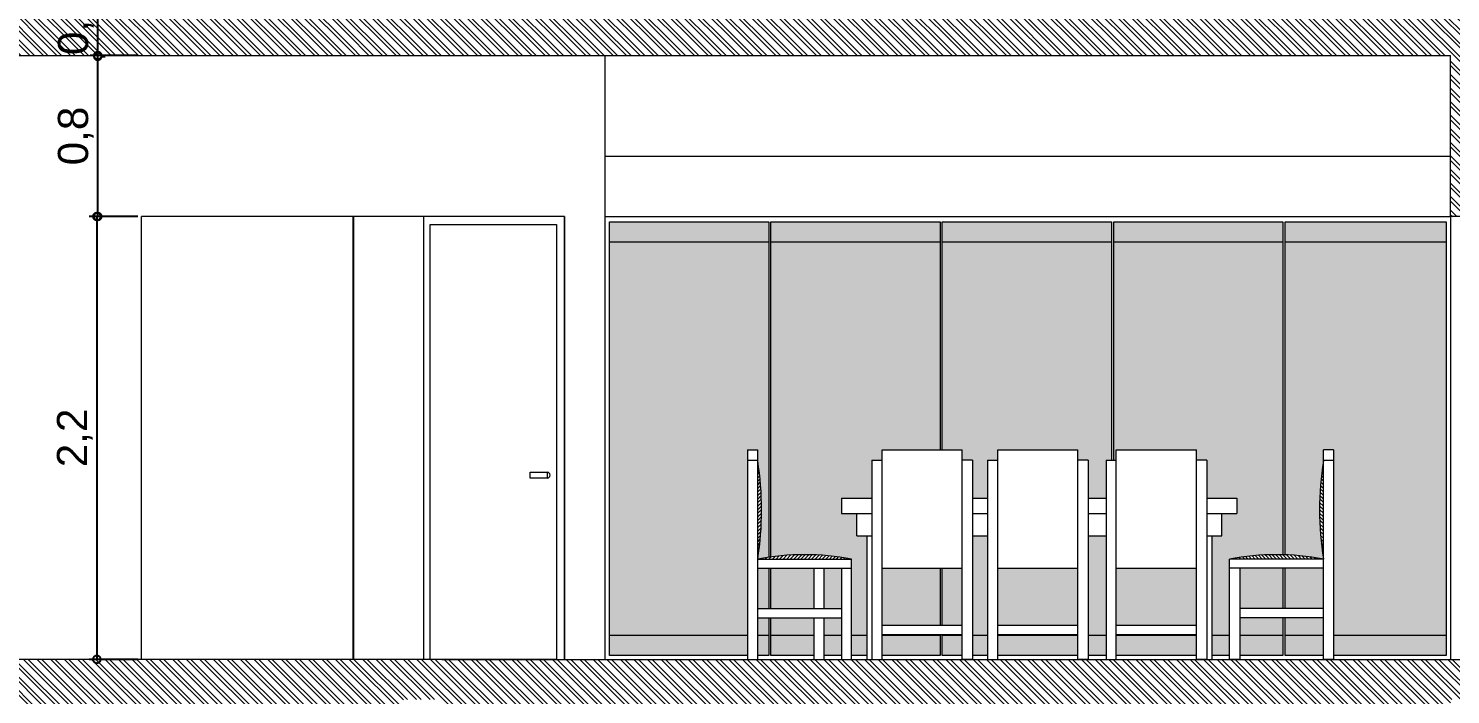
# Model space of a CAD drawing. Header units: millimetres. Extents: x 2502.5 to 2587.5, y 1451 to 1547.9.
# Drawn here: x 2568.29 to 2575.35, y 1528.35 to 1531.66 of the extents above; entities that cross this region are included whole.
import ezdxf

# ---------------------------------------------------------------- set-up
doc = ezdxf.new("R2010")
doc.units = ezdxf.units.MM
for name, color, linetype, lineweight in [('0.05', 254, 'Continuous', 5), ('0.09', 6, 'Continuous', 9), ('03_CIVIL EXIST A DECLARAR', 6, 'Continuous', 15), ('06_CIVIL VISTAS GRUESA', 14, 'Continuous', 15), ('07_CIVIL VISTAS MEDIA', 143, 'Continuous', 9), ('08_CIVIL VISTAS FINO', 253, 'Continuous', 5), ('11_HATCH', 8, 'Continuous', 9), ('13_COTAS', 8, 'Continuous', 9)]:
    doc.layers.add(name, color=color, linetype=linetype, lineweight=lineweight)
doc.layers.add('HATCH', color=251, linetype='Continuous')
doc.styles.add('Swis721 BT', font='swiss.ttf')
doc.dimstyles.new('ISO-23', dxfattribs={"dimscale": 0.03, "dimtxt": 5, "dimasz": 2.5, "dimexe": 1.25, "dimexo": 0.625, "dimtad": 1, "dimtxsty": 'Swis721 BT', "dimblk": 'DOTSMALL', "dimcen": 2.5, "dimclrt": 150, "dimadec": 0, "dimazin": 0, "dimtfac": 1, "dimtmove": 0, "dimatfit": 3, "dimfxl": 0, "dimarcsym": 0})

# ---------------------------------------------------------------- blocks, each defined once
blk = doc.blocks.new('_DotSmall')
at = {"color": 0, "linetype": 'ByBlock', "const_width": 0.5}
blk.add_lwpolyline([(-0.0625, 0, 1), (0.0625, 0, 1)], format="xyb", close=True, dxfattribs=at)
blk = doc.blocks.new('*D279')
at = {"layer": '13_COTAS', "color": 0, "lineweight": -2}
for p, q in [((2568.8306, 1530.7292), (2568.5897, 1530.7292)), ((2568.6272, 1530.7292), (2568.6272, 1528.5292)), ((2568.8306, 1528.5292), (2568.5897, 1528.5292))]:
    blk.add_line(p, q, dxfattribs=at)
at = {"layer": 'Defpoints', "color": 0}
for p in [(2568.8493, 1530.7292), (2568.6272, 1528.5292), (2568.8493, 1528.5292)]:
    blk.add_point(p, dxfattribs=at)
at = {"layer": '13_COTAS', "color": 0, "lineweight": -2, "xscale": 0.075, "yscale": 0.075, "zscale": 0.075}
for p, rotation in [((2568.6272, 1530.7292), 90), ((2568.6272, 1528.5292), 270)]:
    blk.add_blockref('_DotSmall', p, dxfattribs=dict(at, rotation=rotation))
at = {"layer": '13_COTAS', "color": 150, "insert": (2568.518, 1529.6292), "char_height": 0.15, "attachment_point": 5, "rotation": 90, "style": 'Swis721 BT'}
blk.add_mtext('2,2', dxfattribs=at)
blk = doc.blocks.new('*D280')
at = {"layer": '13_COTAS', "color": 0, "lineweight": -2}
for p, q in [((2568.8306, 1531.5292), (2568.5943, 1531.5292)), ((2568.6318, 1530.7292), (2568.6318, 1531.5292)), ((2568.8306, 1530.7292), (2568.5943, 1530.7292))]:
    blk.add_line(p, q, dxfattribs=at)
at = {"layer": 'Defpoints', "color": 0}
for p in [(2568.6318, 1531.5292), (2568.8493, 1531.5292), (2568.8493, 1530.7292)]:
    blk.add_point(p, dxfattribs=at)
at = {"layer": '13_COTAS', "color": 0, "lineweight": -2, "xscale": 0.075, "yscale": 0.075, "zscale": 0.075}
for p, rotation in [((2568.6318, 1531.5292), 90), ((2568.6318, 1530.7292), 270)]:
    blk.add_blockref('_DotSmall', p, dxfattribs=dict(at, rotation=rotation))
at = {"layer": '13_COTAS', "color": 150, "insert": (2568.5227, 1531.1292), "char_height": 0.15, "attachment_point": 5, "rotation": 90, "style": 'Swis721 BT'}
blk.add_mtext('0,8', dxfattribs=at)
blk = doc.blocks.new('*D281')
at = {"layer": '13_COTAS', "color": 0, "lineweight": -2}
for p, q in [((2568.6318, 1531.5245), (2568.6318, 1531.8292)), ((2568.6506, 1531.8292), (2568.6693, 1531.8292)), ((2568.6506, 1531.5245), (2568.6693, 1531.5245))]:
    blk.add_line(p, q, dxfattribs=at)
at = {"layer": 'Defpoints', "color": 0}
for p in [(2568.6318, 1531.8292), (2568.6318, 1531.8292), (2568.6318, 1531.5245)]:
    blk.add_point(p, dxfattribs=at)
at = {"layer": '13_COTAS', "color": 0, "lineweight": -2, "xscale": 0.075, "yscale": 0.075, "zscale": 0.075}
for p, rotation in [((2568.6318, 1531.8292), 90), ((2568.6318, 1531.5245), 270)]:
    blk.add_blockref('_DotSmall', p, dxfattribs=dict(at, rotation=rotation))
at = {"layer": '13_COTAS', "color": 150, "insert": (2568.5227, 1531.6768), "char_height": 0.15, "attachment_point": 5, "rotation": 90, "style": 'Swis721 BT'}
blk.add_mtext('0,3', dxfattribs=at)

msp = doc.modelspace()

# ---------------------------------------------------------------- hatches: boundary and pattern name
at = {"layer": '0.09'}
h = msp.add_hatch(dxfattribs=at)
h.set_pattern_fill('ANSI32', color=18, scale=0.005, angle=-90)
h.paths.add_polyline_path([(2576.3493, 1535.3292), (2575.3493, 1535.3292), (2575.3493, 1535.1292), (2573.5176, 1535.1292), (2573.4881, 1534.8292), (2573.9993, 1534.8292), (2575.3493, 1534.8292), (2575.3493, 1531.8292), (2573.1928, 1531.8292), (2573.1633, 1531.5292), (2575.3493, 1531.5292), (2575.3493, 1530.7292), (2575.6493, 1530.7292), (2575.6493, 1531.8292), (2575.6493, 1534.9292), (2576.3493, 1534.9292)])
h = msp.add_hatch(dxfattribs=at)
h.set_pattern_fill('ANSI32', color=18, scale=0.005, angle=-90)
h.paths.add_polyline_path([(2573.5176, 1535.1292), (2568.8162, 1535.1292), (2568.9073, 1534.8292), (2570.9493, 1534.8292), (2570.9493, 1531.8292), (2569.8186, 1531.8292), (2569.9097, 1531.5292), (2573.1633, 1531.5292), (2573.1928, 1531.8292), (2572.9993, 1531.8292), (2572.9993, 1534.8292), (2573.4881, 1534.8292)])
h.paths.add_polyline_path([(2571.0993, 1534.8292), (2572.8993, 1534.8292), (2572.8993, 1531.8292), (2571.0993, 1531.8292)], flags=16)
h.paths.add_polyline_path([(2571.6993, 1534.0292), (2572.8993, 1534.0292), (2572.8993, 1531.8492), (2571.6993, 1531.8492)], flags=0)
h.paths.add_polyline_path([(2572.5745, 1533.7107, -0.877045), (2572.5685, 1533.7563, -0.767449), (2572.5685, 1533.8011, -0.767449), (2572.5685, 1533.8459, -0.767449), (2572.5685, 1533.8907), (2572.8213, 1533.8907, -0.767449), (2572.8213, 1533.8459, -0.767449), (2572.8213, 1533.8011, -0.767449), (2572.8213, 1533.7563, -0.877045), (2572.8153, 1533.7107), (2572.8993, 1533.7092)], flags=0)
h.paths.add_polyline_path([(2572.3593, 1533.0399), (2572.3589, 1533.0433), (2572.3582, 1533.0433)], flags=0)
h.paths.add_polyline_path([(2572.2795, 1533.0166), (2572.2798, 1533.0081), (2572.28, 1533.0081)], flags=0)
h.paths.add_polyline_path([(2572.2863, 1533.044), (2572.2852, 1533.0441), (2572.2854, 1533.0419), (2572.286, 1533.0418)], flags=0)
h.paths.add_polyline_path([(2572.2168, 1533.0399), (2572.2165, 1533.0433), (2572.2157, 1533.0433)], flags=0)
h.paths.add_polyline_path([(2572.137, 1533.0166), (2572.1373, 1533.0081), (2572.1375, 1533.0081)], flags=0)
h.paths.add_polyline_path([(2572.1439, 1533.044), (2572.1427, 1533.0441), (2572.143, 1533.0419), (2572.1435, 1533.0418)], flags=0)
h.paths.add_polyline_path([(2572.0403, 1532.9657), (2572.0423, 1533.0159), (2572.0384, 1532.9534)], flags=0)
h.paths.add_polyline_path([(2572.0328, 1533.4276), (2572.0326, 1533.4141, 0.104536)], flags=0)
h.paths.add_polyline_path([(2571.985, 1532.8875), (2571.9853, 1532.8875), (2571.9852, 1532.8879)], flags=0)
h.paths.add_polyline_path([(2571.9998, 1532.8544), (2571.9996, 1532.856), (2571.9975, 1532.8569), (2571.9977, 1532.8554), (2571.9981, 1532.8544)], flags=0)
h.paths.add_polyline_path([(2572.0058, 1532.8511), (2572.0064, 1532.8559), (2572.0057, 1532.8511)], flags=0)
h.paths.add_polyline_path([(2572.0023, 1532.8414), (2572.0026, 1532.8388), (2572.0039, 1532.8388), (2572.0039, 1532.839), (2572.0032, 1532.8436)], flags=0)
h.paths.add_polyline_path([(2571.993, 1532.8449), (2571.9942, 1532.8397), (2571.9939, 1532.8474)], flags=0)
h.paths.add_polyline_path([(2571.7023, 1533.5812), (2571.7273, 1533.5812), (2571.8053, 1533.581), (2571.8053, 1533.5866), (2571.8113, 1533.5866), (2571.8113, 1533.5792), (2571.9966, 1533.5792), (2571.9966, 1533.5946), (2572.0026, 1533.5946), (2572.0026, 1533.5792), (2572.1748, 1533.5792), (2572.1748, 1533.587), (2572.1808, 1533.587), (2572.1808, 1533.5792), (2572.3173, 1533.5792), (2572.3173, 1533.587), (2572.3233, 1533.587), (2572.3233, 1533.5792), (2572.5339, 1533.5792), (2572.5339, 1533.5865), (2572.5399, 1533.5865), (2572.5399, 1533.5792), (2572.7564, 1533.5792), (2572.7564, 1533.5859), (2572.7624, 1533.5859), (2572.7624, 1533.5792), (2572.8813, 1533.5792), (2572.8813, 1533.5812), (2572.8963, 1533.5812), (2572.8963, 1533.5572), (2572.8813, 1533.5572), (2572.8813, 1533.5592), (2572.7624, 1533.5592), (2572.7624, 1533.4989), (2572.7795, 1533.4926), (2572.7859, 1533.4829), (2572.792, 1533.4613), (2572.7949, 1533.4341), (2572.7967, 1533.3954), (2572.7959, 1533.3731), (2572.8076, 1533.2692), (2572.8082, 1533.1938), (2572.8114, 1533.1089), (2572.8154, 1533.0302), (2572.8189, 1532.6276), (2572.8171, 1532.632), (2572.8225, 1532.5435), (2572.8171, 1532.5169), (2572.7888, 1532.5116), (2572.7126, 1532.5131), (2572.6982, 1532.5184), (2572.6989, 1532.5134), (2572.6895, 1532.512), (2572.6915, 1532.5603), (2572.6922, 1532.5917), (2572.7002, 1532.6601), (2572.7067, 1532.6316), (2572.712, 1533.0367), (2572.7138, 1533.1093), (2572.7085, 1533.173), (2572.7085, 1533.3004), (2572.7102, 1533.373), (2572.7102, 1533.4225), (2572.7164, 1533.4663), (2572.7236, 1533.482), (2572.7222, 1533.4817), (2572.7269, 1533.4995), (2572.7564, 1533.499), (2572.7564, 1533.5592), (2572.5399, 1533.5592), (2572.5399, 1533.4995), (2572.557, 1533.4932), (2572.5634, 1533.4835), (2572.5695, 1533.4619), (2572.5724, 1533.4346), (2572.5742, 1533.396), (2572.5734, 1533.3737), (2572.5851, 1533.2698), (2572.5858, 1533.1944), (2572.5889, 1533.1095), (2572.5929, 1533.0308), (2572.5964, 1532.6281), (2572.5947, 1532.6325), (2572.6, 1532.544), (2572.5947, 1532.5175), (2572.5663, 1532.5122), (2572.4902, 1532.5136), (2572.4757, 1532.519), (2572.4764, 1532.5139), (2572.467, 1532.5126), (2572.469, 1532.5608), (2572.4697, 1532.5923), (2572.4777, 1532.6606), (2572.4843, 1532.6322), (2572.4895, 1533.0373), (2572.4913, 1533.1099), (2572.486, 1533.1736), (2572.486, 1533.301), (2572.4877, 1533.3735), (2572.4877, 1533.4231), (2572.4939, 1533.4669), (2572.5011, 1533.4826), (2572.4997, 1533.4823), (2572.5044, 1533.5), (2572.5339, 1533.4996), (2572.5339, 1533.5592), (2572.3233, 1533.5592), (2572.3233, 1533.5001), (2572.3528, 1533.5006), (2572.3575, 1533.4829), (2572.3503, 1533.4843), (2572.354, 1533.4159, 0.945076), (2572.2886, 1533.4152), (2572.2883, 1533.4144), (2572.2838, 1533.3743), (2572.2851, 1533.3385), (2572.2887, 1533.2779), (2572.2833, 1533.1603), (2572.2845, 1533.1114), (2572.285, 1533.1108), (2572.2927, 1533.1177), (2572.3005, 1533.1273), (2572.2975, 1533.1154), (2572.2841, 1533.11), (2572.2845, 1533.1104), (2572.2833, 1533.1603), (2572.2887, 1533.2779), (2572.2851, 1533.3385), (2572.283, 1533.3965), (2572.2848, 1533.4352), (2572.2877, 1533.4624), (2572.2948, 1533.4878), (2572.3058, 1533.4958), (2572.3173, 1533.5), (2572.3173, 1533.5592), (2572.1808, 1533.5592), (2572.1808, 1533.5001), (2572.2103, 1533.5006), (2572.215, 1533.4829), (2572.2078, 1533.4843), (2572.2115, 1533.4159, 0.945076), (2572.1461, 1533.4152), (2572.1459, 1533.4144), (2572.1413, 1533.3743), (2572.1426, 1533.3385), (2572.1462, 1533.2779), (2572.1408, 1533.1603), (2572.142, 1533.1114), (2572.1425, 1533.1108), (2572.1503, 1533.1177), (2572.158, 1533.1273), (2572.155, 1533.1154), (2572.1416, 1533.11), (2572.1421, 1533.1104), (2572.1408, 1533.1603), (2572.1462, 1533.2779), (2572.1426, 1533.3385), (2572.1405, 1533.3965), (2572.1423, 1533.4352), (2572.1452, 1533.4624), (2572.1523, 1533.4878), (2572.1634, 1533.4958), (2572.1748, 1533.5), (2572.1748, 1533.5592), (2572.0026, 1533.5592), (2572.0026, 1533.5077), (2572.0321, 1533.5082), (2572.0368, 1533.4905), (2572.0115, 1533.4955), (2571.9889, 1533.4912), (2571.9742, 1533.4751), (2571.9686, 1533.4528), (2571.9686, 1533.4307), (2571.9631, 1533.3819), (2571.9644, 1533.3461), (2571.968, 1533.2855), (2571.9626, 1533.1679), (2571.9639, 1533.118), (2571.9721, 1533.1253), (2571.9798, 1533.1349), (2571.9768, 1533.123), (2571.9639, 1533.1178), (2571.9644, 1533.0948), (2571.9666, 1533.0656), (2571.993, 1532.9776), (2571.9742, 1532.9757), (2571.9753, 1533.0209), (2571.9763, 1532.9903), (2571.9766, 1532.9759), (2571.993, 1532.9776), (2571.9666, 1533.0656), (2571.9644, 1533.0948), (2571.9626, 1533.1679), (2571.968, 1533.2855), (2571.9644, 1533.3461), (2571.9631, 1533.3819), (2571.9519, 1533.2819), (2571.9461, 1533.1906), (2571.9439, 1533.0889), (2571.9439, 1533.0175), (2571.9548, 1533.0249), (2571.9634, 1532.921), (2571.9678, 1532.8669), (2571.9678, 1532.8563), (2571.9787, 1532.8539), (2571.9785, 1532.857), (2571.9855, 1532.8561), (2571.9857, 1532.8626), (2571.9838, 1532.8684), (2571.9848, 1532.8817), (2571.9878, 1532.8884), (2571.9899, 1532.888), (2571.9918, 1532.8945), (2571.9918, 1532.8796), (2571.992, 1532.8715), (2571.992, 1532.8593), (2571.9926, 1532.8552), (2571.9945, 1532.8549), (2571.9946, 1532.8559), (2571.9954, 1532.8548), (2572.0017, 1532.854), (2572.0018, 1532.8567), (2572.0046, 1532.8511), (2572.0041, 1532.8511), (2572.0014, 1532.8364), (2571.9923, 1532.8409), (2571.9927, 1532.8376), (2571.9824, 1532.8399), (2571.9824, 1532.8391), (2571.9823, 1532.8399), (2571.9803, 1532.8403), (2571.9804, 1532.8378), (2571.9793, 1532.8406), (2571.9761, 1532.8413), (2571.9761, 1532.8412), (2571.9761, 1532.8401), (2571.9761, 1532.8413), (2571.9678, 1532.8431), (2571.9678, 1532.8669), (2571.9634, 1532.921), (2571.9548, 1533.0249), (2571.9439, 1533.0175), (2571.9439, 1533.0889), (2571.9461, 1533.1906), (2571.9519, 1533.2819), (2571.9631, 1533.3819), (2571.9623, 1533.4041), (2571.9641, 1533.4428), (2571.967, 1533.47), (2571.9741, 1533.4954), (2571.9852, 1533.5034), (2571.9966, 1533.5076), (2571.9966, 1533.5592), (2571.8113, 1533.5592), (2571.8113, 1533.4997), (2571.8409, 1533.5001), (2571.8455, 1533.4824), (2571.8441, 1533.4827), (2571.8513, 1533.467), (2571.8575, 1533.4232), (2571.8575, 1533.3736), (2571.8593, 1533.3011), (2571.8593, 1533.1737), (2571.854, 1533.11), (2571.8558, 1533.0374), (2571.8609, 1532.9441), (2571.8676, 1532.9731), (2571.8756, 1532.9048), (2571.8763, 1532.8733), (2571.8783, 1532.8251), (2571.8689, 1532.8265), (2571.8696, 1532.8317), (2571.8562, 1532.8315), (2571.856, 1532.8315), (2571.8551, 1532.8261), (2571.779, 1532.8247), (2571.7506, 1532.83), (2571.7453, 1532.8566), (2571.7506, 1532.945), (2571.7489, 1532.9406), (2571.7524, 1533.0309), (2571.7563, 1533.1096), (2571.7595, 1533.1945), (2571.7602, 1533.2699), (2571.7719, 1533.3738), (2571.7711, 1533.3961), (2571.7729, 1533.4347), (2571.7757, 1533.462), (2571.7829, 1533.4873), (2571.7939, 1533.4953), (2571.8053, 1533.4996), (2571.8053, 1533.5592), (2571.7273, 1533.5592), (2571.7273, 1533.5572), (2571.7023, 1533.5572)], flags=0)
h.paths.add_polyline_path([(2571.7743, 1532.9728), (2571.7743, 1532.8879), (2571.7788, 1532.8845, -613.086776), (2571.7788, 1532.8845)], flags=0)
h.paths.add_polyline_path([(2571.7794, 1533.4264), (2571.8012, 1533.4673), (2571.7884, 1533.4384, -0.61303), (2571.8421, 1533.4154), (2571.8385, 1533.4827), (2571.8421, 1533.4154, 0.784591)], flags=0)
h.paths.add_polyline_path([(2572.024, 1532.8405), (2572.0244, 1532.8449), (2572.0239, 1532.8426)], flags=0)
h.paths.add_polyline_path([(2572.0157, 1532.8322), (2572.0166, 1532.8389), (2572.0156, 1532.8449), (2572.015, 1532.8415)], flags=0)
h.paths.add_polyline_path([(2572.0166, 1532.8541), (2572.0166, 1532.8609), (2572.017, 1532.867), (2572.0169, 1532.8719), (2572.0118, 1532.8609), (2572.0134, 1532.8538), (2572.0165, 1532.8536)], flags=0)
h.paths.add_polyline_path([(2572.0272, 1532.8506), (2572.0269, 1532.8532), (2572.0267, 1532.8507)], flags=0)
h.paths.add_polyline_path([(2572.0299, 1532.8676), (2572.0297, 1532.8748), (2572.0287, 1532.8908), (2572.0253, 1532.8906), (2572.0267, 1532.8712), (2572.0253, 1532.8585), (2572.0252, 1532.855), (2572.0258, 1532.8505), (2572.0277, 1532.8514)], flags=0)
h.paths.add_polyline_path([(2572.0436, 1532.8496), (2572.0394, 1532.8372), (2572.0413, 1532.8342), (2572.0411, 1532.8362), (2572.0312, 1532.8387), (2572.0291, 1532.8341), (2572.0253, 1532.8401), (2572.0276, 1532.8396), (2572.0274, 1532.8413), (2572.0291, 1532.8502), (2572.0286, 1532.8546), (2572.0291, 1532.851), (2572.0313, 1532.8524), (2572.0318, 1532.8598), (2572.0322, 1532.8675), (2572.0316, 1532.8908), (2572.0344, 1532.8889), (2572.0344, 1532.8741), (2572.0364, 1532.8554), (2572.0349, 1532.8545), (2572.0384, 1532.8438), (2572.038, 1532.8394), (2572.0391, 1532.8377), (2572.0404, 1532.8465), (2572.0398, 1532.856), (2572.0436, 1532.8446)], flags=0)
h.paths.add_polyline_path([(2572.1993, 1532.8335), (2572.1804, 1532.8365), (2572.1668, 1532.8356), (2572.1706, 1532.8529), (2572.1791, 1532.9009), (2572.1843, 1532.9822), (2572.1946, 1532.9745)], flags=0)
h.paths.add_polyline_path([(2571.7855, 1533.1149), (2571.7722, 1533.1096), (2571.7808, 1533.1172), (2571.7885, 1533.1269)], flags=0)
h.paths.add_polyline_path([(2572.3417, 1532.8335), (2572.3229, 1532.8365), (2572.3093, 1532.8356), (2572.313, 1532.8529), (2572.3216, 1532.9009), (2572.3267, 1532.9822), (2572.337, 1532.9745)], flags=0)
h.paths.add_polyline_path([(2572.4987, 1533.0936), (2572.4996, 1533.0946), (2572.4989, 1533.0981)], flags=0)
h.paths.add_polyline_path([(2572.5068, 1533.4826), (2572.5032, 1533.4153, -0.61303), (2572.5569, 1533.4383), (2572.544, 1533.4672), (2572.5635, 1533.4307, 0.724076), (2572.5032, 1533.4153)], flags=0)
h.paths.add_polyline_path([(2572.1463, 1533.0279), (2572.1482, 1533.0028), (2572.149, 1533.0027)], flags=0)
h.paths.add_polyline_path([(2572.7212, 1533.0931), (2572.7221, 1533.094), (2572.7214, 1533.0976)], flags=0)
h.paths.add_polyline_path([(2572.7293, 1533.482), (2572.7257, 1533.4147, -0.61303), (2572.7794, 1533.4377), (2572.7665, 1533.4666), (2572.786, 1533.4302, 0.724076), (2572.7257, 1533.4147)], flags=0)
h.paths.add_polyline_path([(2572.0107, 1532.8519), (2572.0096, 1532.8441), (2572.0103, 1532.8388), (2572.0112, 1532.8428), (2572.0115, 1532.8392), (2572.0123, 1532.835), (2572.0134, 1532.8441)], flags=0)
h.paths.add_polyline_path([(2572.0189, 1532.8485), (2572.0197, 1532.8543), (2572.0187, 1532.8505)], flags=0)
h.paths.add_polyline_path([(2571.973, 1532.8488), (2571.9725, 1532.8509), (2571.9723, 1532.8462)], flags=0)
h.paths.add_polyline_path([(2571.9772, 1532.8401), (2571.9787, 1532.8464), (2571.9805, 1532.8476), (2571.9798, 1532.8448), (2571.977, 1532.843)], flags=0)
h.paths.add_polyline_path([(2572.2888, 1533.0279), (2572.2907, 1533.0028), (2572.2915, 1533.0027)], flags=0)
h.paths.add_polyline_path([(2572.032, 1532.8447), (2572.0318, 1532.8432), (2572.0314, 1532.8476)], flags=0)
h.paths.add_polyline_path([(2572.0331, 1532.8427), (2572.0335, 1532.8392), (2572.0338, 1532.8382), (2572.0341, 1532.8404), (2572.0336, 1532.8456)], flags=0)
h.paths.add_polyline_path([(2572.5644, 1533.1172), (2572.5731, 1533.1095), (2572.5597, 1533.1148), (2572.5567, 1533.1268)], flags=0)
h.paths.add_polyline_path([(2572.7869, 1533.1166), (2572.7956, 1533.1089), (2572.7822, 1533.1142), (2572.7792, 1533.1262)], flags=0)
h = msp.add_hatch(dxfattribs=at)
h.set_pattern_fill('ANSI32', color=18, scale=0.005, angle=-90)
h.paths.add_polyline_path([(2563.3493, 1530.3292), (2563.0493, 1530.3292), (2563.0493, 1528.5292), (2563.0493, 1528.4292), (2562.2493, 1528.4292), (2562.2493, 1528.3792), (2553.9493, 1528.3792), (2553.9493, 1528.2292), (2554.0493, 1528.2292), (2554.0493, 1528.3292), (2554.2493, 1528.3292), (2554.2493, 1528.2292), (2563.1493, 1528.2292), (2563.1493, 1528.3292), (2563.3493, 1528.3292), (2563.3493, 1528.2292), (2570.1493, 1528.2292), (2570.1493, 1528.3292), (2570.3493, 1528.3292), (2570.3493, 1528.2292), (2570.9121, 1528.2292), (2570.821, 1528.5292), (2570.3402, 1528.5292), (2563.3493, 1528.5292)])
h.paths.add_polyline_path([(2569.8186, 1531.8292), (2563.3493, 1531.8292), (2563.3493, 1531.8492), (2563.3493, 1532.2292), (2563.0493, 1532.2292), (2563.0493, 1531.1292), (2563.3493, 1531.1292), (2563.3493, 1531.5292), (2569.9097, 1531.5292)])
h.paths.add_polyline_path([(2575.3493, 1528.3292), (2575.5493, 1528.3292), (2575.5493, 1528.2292), (2582.6993, 1528.2292), (2584.3231, 1528.2292), (2584.3231, 1528.3792), (2582.8993, 1528.3792), (2575.6493, 1528.3792), (2575.6493, 1528.4792), (2575.4293, 1528.4792), (2575.4293, 1528.5292), (2572.868, 1528.5292), (2572.8385, 1528.2292), (2575.3493, 1528.2292)])
h.paths.add_polyline_path([(2572.868, 1528.5292), (2570.821, 1528.5292), (2570.9121, 1528.2292), (2572.8385, 1528.2292)])
at = {"layer": '03_CIVIL EXIST A DECLARAR'}
h = msp.add_hatch(color=251, dxfattribs=at)
h.dxf.hatch_style = 1
h.paths.add_polyline_path([(2571.1734, 1530.7035), (2571.1734, 1530.6035), (2571.9634, 1530.6035), (2571.9634, 1530.7035)])
h.paths.add_polyline_path([(2571.9745, 1530.7035), (2571.9745, 1530.6035), (2572.8145, 1530.6035), (2572.8145, 1530.7035)])
h.paths.add_polyline_path([(2573.6656, 1530.6035), (2573.6656, 1530.7035), (2572.8256, 1530.7035), (2572.8256, 1530.6035)])
h.paths.add_polyline_path([(2573.6768, 1530.7035), (2573.6768, 1530.6035), (2574.5168, 1530.6035), (2574.5168, 1530.7035)])
h.paths.add_polyline_path([(2574.5279, 1530.7035), (2574.5279, 1530.6035), (2575.3272, 1530.6035), (2575.3272, 1530.7035)])
h.paths.add_polyline_path([(2571.9088, 1528.6479), (2571.9088, 1528.5479), (2571.9634, 1528.5479), (2571.9634, 1528.6479)])
h.paths.add_polyline_path([(2571.8577, 1528.5479), (2571.8577, 1528.6479), (2571.1734, 1528.6479), (2571.1734, 1528.5479)])
h.paths.add_polyline_path([(2572.1878, 1528.5479), (2572.1878, 1528.6479), (2571.9745, 1528.6479), (2571.9745, 1528.5479)])
h.paths.add_polyline_path([(2572.3242, 1528.5479), (2572.3242, 1528.6479), (2572.2378, 1528.6479), (2572.2378, 1528.5479)])
h.paths.add_polyline_path([(2572.4505, 1528.5479), (2572.4505, 1528.6479), (2572.3753, 1528.6479), (2572.3753, 1528.5479)])
h.paths.add_polyline_path([(2572.5266, 1528.6479), (2572.5266, 1528.5479), (2572.8145, 1528.5479), (2572.8145, 1528.6479)])
h.paths.add_polyline_path([(2572.9245, 1528.5479), (2572.9245, 1528.6479), (2572.8256, 1528.6479), (2572.8256, 1528.5479)])
h.paths.add_polyline_path([(2573.0496, 1528.5479), (2573.0496, 1528.6479), (2572.9755, 1528.6479), (2572.9755, 1528.5479)])
h.paths.add_polyline_path([(2573.4985, 1528.5479), (2573.4985, 1528.6479), (2573.1006, 1528.6479), (2573.1006, 1528.5479)])
h.paths.add_polyline_path([(2573.6385, 1528.5479), (2573.6385, 1528.6479), (2573.5496, 1528.6479), (2573.5496, 1528.5479)])
h.paths.add_polyline_path([(2574.0874, 1528.5479), (2574.0874, 1528.6479), (2573.6895, 1528.6479), (2573.6895, 1528.5479)])
h.paths.add_polyline_path([(2574.3023, 1528.6479), (2574.3023, 1528.5479), (2574.5168, 1528.5479), (2574.5168, 1528.6479)])
h.paths.add_polyline_path([(2574.2512, 1528.5479), (2574.2512, 1528.6479), (2574.1635, 1528.6479), (2574.1635, 1528.5479)])
h.paths.add_polyline_path([(2574.7177, 1528.5479), (2574.7177, 1528.6479), (2574.5279, 1528.6479), (2574.5279, 1528.5479)])
h.paths.add_polyline_path([(2574.7688, 1528.6479), (2574.7688, 1528.5479), (2575.3272, 1528.5479), (2575.3272, 1528.6479)])
at = {"layer": '07_CIVIL VISTAS MEDIA'}
h = msp.add_hatch(dxfattribs=at)
h.set_pattern_fill('ANSI31', color=256, scale=0.1, style=0)
h.set_pattern_definition([(45, (2572.968747, 1528.529152), (-0.00883883, 0.00883883), [])])
h.paths.add_polyline_path([(2571.9088, 1529.0275), (2572.3753, 1529.0275, 0.092347)])
h.paths.add_polyline_path([(2571.9088, 1529.5157), (2571.9088, 1529.0275, 0.078331)])
h = msp.add_hatch(dxfattribs=at)
h.set_pattern_fill('ANSI31', color=256, scale=0.1, style=0)
h.set_pattern_definition([(135, (2573.657762, 1528.529152), (0.00883883, 0.00883883), [])])
h.paths.add_polyline_path([(2574.2512, 1529.0275), (2574.7177, 1529.0275, 0.092347)])
h.paths.add_polyline_path([(2574.7177, 1529.0275), (2574.7177, 1529.5157, 0.078331)])
at = {"layer": '11_HATCH'}
h = msp.add_hatch(color=143, dxfattribs=at)
h.dxf.hatch_style = 1
h.paths.add_polyline_path([(2571.9634, 1530.6035), (2571.1734, 1530.6035), (2571.1734, 1528.6479), (2571.8577, 1528.6479), (2571.8577, 1529.5694), (2571.9088, 1529.5694), (2571.9088, 1529.5157, -0.078331), (2571.9088, 1529.0275, -0.010871), (2571.9634, 1529.0365)])
h.paths.add_polyline_path([(2571.9745, 1529.038, -0.079179), (2572.3753, 1529.0275), (2572.3753, 1528.6479), (2572.4505, 1528.6479), (2572.4505, 1529.1431), (2572.4005, 1529.1431), (2572.4005, 1529.2542), (2572.3255, 1529.2542), (2572.3255, 1529.3292), (2572.4755, 1529.3292), (2572.4755, 1529.5194), (2572.5266, 1529.5194), (2572.5266, 1529.5694), (2572.8145, 1529.5694), (2572.8145, 1530.6035), (2571.9745, 1530.6035)])
h.paths.add_polyline_path([(2572.8256, 1529.5694), (2572.9245, 1529.5694), (2572.9245, 1529.5194), (2572.9755, 1529.5194), (2572.9755, 1529.3292), (2573.0496, 1529.3292), (2573.0496, 1529.5194), (2573.1006, 1529.5194), (2573.1006, 1529.5694), (2573.4985, 1529.5694), (2573.4985, 1529.5194), (2573.5496, 1529.5194), (2573.5496, 1529.3292), (2573.6385, 1529.3292), (2573.6385, 1529.5194), (2573.6656, 1529.5194), (2573.6656, 1530.6035), (2572.8256, 1530.6035)])
h.paths.add_polyline_path([(2573.6768, 1529.5194), (2573.6895, 1529.5194), (2573.6895, 1529.5694), (2574.0874, 1529.5694), (2574.0874, 1529.5194), (2574.1385, 1529.5194), (2574.1385, 1529.3292), (2574.2885, 1529.3292), (2574.2885, 1529.2542), (2574.2135, 1529.2542), (2574.2135, 1529.1431), (2574.1635, 1529.1431), (2574.1635, 1528.6479), (2574.2512, 1528.6479), (2574.2512, 1529.0275, -0.052426), (2574.5168, 1529.0486), (2574.5168, 1530.6035), (2573.6768, 1530.6035)])
h.paths.add_polyline_path([(2575.3272, 1530.6035), (2574.5279, 1530.6035), (2574.5279, 1529.0483, -0.037544), (2574.7177, 1529.0275, -0.078331), (2574.7177, 1529.5157), (2574.7177, 1529.5694), (2574.7688, 1529.5694), (2574.7688, 1528.6479), (2575.3272, 1528.6479)])
h.paths.add_polyline_path([(2574.5168, 1528.9815), (2574.3023, 1528.9815), (2574.3023, 1528.7821), (2574.5168, 1528.7821)], flags=17)
h.paths.add_polyline_path([(2574.3023, 1528.7361), (2574.3023, 1528.6479), (2574.5168, 1528.6479), (2574.5168, 1528.7361)], flags=17)
h.paths.add_polyline_path([(2574.7177, 1528.9815), (2574.5279, 1528.9815), (2574.5279, 1528.7821), (2574.7177, 1528.7821)], flags=17)
h.paths.add_polyline_path([(2574.5279, 1528.7361), (2574.5279, 1528.6479), (2574.7177, 1528.6479), (2574.7177, 1528.7361)], flags=17)
h.paths.add_polyline_path([(2574.0874, 1528.699), (2574.0874, 1528.9815), (2573.6895, 1528.9815), (2573.6895, 1528.699)], flags=17)
h.paths.add_polyline_path([(2573.1006, 1528.9815), (2573.1006, 1528.699), (2573.4985, 1528.699), (2573.4985, 1528.9815)])
h.paths.add_polyline_path([(2572.5266, 1528.699), (2572.8145, 1528.699), (2572.8145, 1528.9815), (2572.5266, 1528.9815)], flags=17)
h.paths.add_polyline_path([(2572.9245, 1528.9815), (2572.8256, 1528.9815), (2572.8256, 1528.699), (2572.9245, 1528.699)])
h.paths.add_polyline_path([(2572.9755, 1528.6479), (2573.0496, 1528.6479), (2573.0496, 1529.1431), (2572.9755, 1529.1431)])
h.paths.add_polyline_path([(2573.5496, 1528.6479), (2573.6385, 1528.6479), (2573.6385, 1529.1431), (2573.5496, 1529.1431)])
h.paths.add_polyline_path([(2572.1878, 1528.7821), (2572.1878, 1528.9815), (2571.9745, 1528.9815), (2571.9745, 1528.7821)], flags=17)
h.paths.add_polyline_path([(2571.9634, 1528.9815), (2571.9088, 1528.9815), (2571.9088, 1528.7821), (2571.9634, 1528.7821)], flags=17)
h.paths.add_polyline_path([(2571.9088, 1528.7361), (2571.9088, 1528.6479), (2571.9634, 1528.6479), (2571.9634, 1528.7361)], flags=17)
h.paths.add_polyline_path([(2572.1878, 1528.6479), (2572.1878, 1528.7361), (2571.9745, 1528.7361), (2571.9745, 1528.6479)], flags=17)
h.paths.add_polyline_path([(2572.3242, 1528.7821), (2572.3242, 1528.9815), (2572.2378, 1528.9815), (2572.2378, 1528.7821)], flags=17)
h.paths.add_polyline_path([(2572.2378, 1528.7361), (2572.2378, 1528.6479), (2572.3242, 1528.6479), (2572.3242, 1528.7361)], flags=17)

# ---------------------------------------------------------------- linework, layer by layer
at = {"layer": '0.05'}
for p, q in [((2571.1493, 1530.7292), (2575.3493, 1530.7292)), ((2571.1734, 1528.5479), (2571.1734, 1530.7035)), ((2571.1734, 1530.7035), (2571.9634, 1530.7035)), ((2571.9634, 1530.7035), (2571.9634, 1529.0365)), ((2571.9745, 1529.0375), (2571.9745, 1530.7035)), ((2571.9745, 1530.7035), (2572.8145, 1530.7035)), ((2572.8145, 1530.7035), (2572.8145, 1529.5694)), ((2572.8256, 1529.5694), (2572.8256, 1530.7035)), ((2572.8256, 1530.7035), (2573.6656, 1530.7035)), ((2573.6656, 1530.7035), (2573.6656, 1529.5194)), ((2573.6768, 1529.5194), (2573.6768, 1530.7035)), ((2573.6768, 1530.7035), (2574.5168, 1530.7035)), ((2574.5168, 1530.7035), (2574.5168, 1529.0486)), ((2574.5279, 1529.0483), (2574.5279, 1530.7035)), ((2574.5279, 1530.7035), (2575.3272, 1530.7035)), ((2575.3272, 1530.7035), (2575.3272, 1528.5479)), ((2571.1734, 1530.6035), (2571.9634, 1530.6035)), ((2571.9745, 1530.6035), (2572.8145, 1530.6035)), ((2572.8256, 1530.6035), (2573.6656, 1530.6035)), ((2573.6768, 1530.6035), (2574.5168, 1530.6035)), ((2574.5279, 1530.6035), (2575.3272, 1530.6035)), ((2571.9634, 1528.9815), (2571.9634, 1528.7821)), ((2571.9745, 1528.7821), (2571.9745, 1528.9815)), ((2572.8145, 1528.9815), (2572.8145, 1528.699)), ((2572.8256, 1528.699), (2572.8256, 1528.9815)), ((2574.5168, 1528.9815), (2574.5168, 1528.7821)), ((2574.5279, 1528.7821), (2574.5279, 1528.9815)), ((2571.9634, 1528.7361), (2571.9634, 1528.5479)), ((2571.9745, 1528.5479), (2571.9745, 1528.7361)), ((2574.5168, 1528.7361), (2574.5168, 1528.5479)), ((2574.5279, 1528.5479), (2574.5279, 1528.7361)), ((2571.8577, 1528.6479), (2571.1734, 1528.6479)), ((2571.9634, 1528.6479), (2571.9088, 1528.6479)), ((2572.1878, 1528.6479), (2571.9745, 1528.6479)), ((2572.3242, 1528.6479), (2572.2378, 1528.6479)), ((2572.4505, 1528.6479), (2572.3753, 1528.6479)), ((2572.8145, 1528.6479), (2572.5266, 1528.6479)), ((2572.8145, 1528.653), (2572.8145, 1528.5479)), ((2572.8256, 1528.5479), (2572.8256, 1528.653)), ((2572.9245, 1528.6479), (2572.8256, 1528.6479)), ((2573.0496, 1528.6479), (2572.9755, 1528.6479)), ((2573.4985, 1528.6479), (2573.1006, 1528.6479)), ((2573.6385, 1528.6479), (2573.5496, 1528.6479)), ((2574.0874, 1528.6479), (2573.6895, 1528.6479)), ((2574.2512, 1528.6479), (2574.1635, 1528.6479)), ((2574.5168, 1528.6479), (2574.3023, 1528.6479)), ((2574.7177, 1528.6479), (2574.5279, 1528.6479)), ((2575.3272, 1528.6479), (2574.7688, 1528.6479)), ((2571.8577, 1528.5479), (2571.1734, 1528.5479)), ((2571.9634, 1528.5479), (2571.9088, 1528.5479)), ((2572.1878, 1528.5479), (2571.9745, 1528.5479)), ((2572.3242, 1528.5479), (2572.2378, 1528.5479)), ((2572.4505, 1528.5479), (2572.3753, 1528.5479)), ((2572.8145, 1528.5479), (2572.5266, 1528.5479)), ((2572.9245, 1528.5479), (2572.8256, 1528.5479)), ((2573.0496, 1528.5479), (2572.9755, 1528.5479)), ((2573.4985, 1528.5479), (2573.1006, 1528.5479)), ((2573.6385, 1528.5479), (2573.5496, 1528.5479)), ((2574.0874, 1528.5479), (2573.6895, 1528.5479)), ((2574.2512, 1528.5479), (2574.1635, 1528.5479)), ((2574.5168, 1528.5479), (2574.3023, 1528.5479)), ((2574.7177, 1528.5479), (2574.5279, 1528.5479)), ((2575.3272, 1528.5479), (2574.7688, 1528.5479))]:
    msp.add_line(p, q, dxfattribs=at)
at = {"layer": '03_CIVIL EXIST A DECLARAR'}
for p, q in [((2571.1493, 1531.5292), (2571.1493, 1528.5292)), ((2570.9493, 1530.7292), (2568.8493, 1530.7292)), ((2568.8493, 1528.5292), (2568.8493, 1530.7292)), ((2570.9493, 1530.7292), (2570.9493, 1528.5292)), ((2570.9493, 1528.5292), (2570.9493, 1530.7292))]:
    msp.add_line(p, q, dxfattribs=at)
at = {"layer": '06_CIVIL VISTAS GRUESA'}
for p, q in [((2563.3493, 1531.5292), (2575.3493, 1531.5292)), ((2575.3493, 1530.7292), (2575.3493, 1531.5292)), ((2575.6493, 1530.7292), (2575.3493, 1530.7292)), ((2575.3493, 1530.7292), (2575.3493, 1528.5292)), ((2570.3402, 1528.5292), (2563.3493, 1528.5292)), ((2570.3402, 1528.5292), (2575.4293, 1528.5292))]:
    msp.add_line(p, q, dxfattribs=at)
at = {"layer": '07_CIVIL VISTAS MEDIA'}
for p, q in [((2570.2493, 1530.7292), (2570.2493, 1528.5292)), ((2575.3493, 1530.7292), (2575.3493, 1528.5292)), ((2571.8577, 1529.5694), (2571.8577, 1528.5292)), ((2571.8577, 1529.5194), (2571.9088, 1529.5194)), ((2571.9088, 1528.5292), (2571.9088, 1529.5694)), ((2574.7177, 1529.5194), (2574.7688, 1529.5194)), ((2570.7783, 1529.4292), (2570.7783, 1529.4592)), ((2570.7783, 1529.4592), (2570.8635, 1529.4592)), ((2570.8635, 1529.4592), (2570.8635, 1529.4292)), ((2570.8635, 1529.4292), (2570.7783, 1529.4292)), ((2572.3255, 1529.3292), (2572.3255, 1529.2542)), ((2572.3255, 1529.3292), (2572.4755, 1529.3292)), ((2572.9755, 1529.3292), (2573.0496, 1529.3292)), ((2573.5496, 1529.3292), (2573.6385, 1529.3292)), ((2574.1385, 1529.3292), (2574.2885, 1529.3292)), ((2574.2885, 1529.3292), (2574.2885, 1529.2542)), ((2572.3255, 1529.2542), (2572.4755, 1529.2542)), ((2572.4005, 1529.1431), (2572.4005, 1529.2542)), ((2572.9755, 1529.2542), (2573.0496, 1529.2542)), ((2573.5496, 1529.2542), (2573.6385, 1529.2542)), ((2574.1385, 1529.2542), (2574.2885, 1529.2542)), ((2574.2135, 1529.1431), (2574.2135, 1529.2542)), ((2572.4005, 1529.1431), (2572.4755, 1529.1431)), ((2572.4505, 1529.1431), (2572.4505, 1528.5292)), ((2572.9755, 1529.1431), (2573.0496, 1529.1431)), ((2573.5496, 1529.1431), (2573.6385, 1529.1431)), ((2574.1385, 1529.1431), (2574.2135, 1529.1431)), ((2574.1635, 1529.1431), (2574.1635, 1528.5292)), ((2572.1878, 1528.9815), (2572.1878, 1528.7821)), ((2572.2378, 1528.9815), (2572.2378, 1528.7821)), ((2572.1878, 1528.7361), (2572.1878, 1528.5292)), ((2572.2378, 1528.7361), (2572.2378, 1528.5292))]:
    msp.add_line(p, q, dxfattribs=at)
msp.add_lwpolyline([(2570.2816, 1530.6892), (2570.9093, 1530.6892), (2570.9093, 1528.5292), (2570.2816, 1528.5292)], close=True, dxfattribs=at)
for points in [[(2571.8577, 1529.5694), (2571.9088, 1529.5694)], [(2572.4755, 1529.5194), (2572.4755, 1528.5292), (2572.5266, 1528.5292), (2572.5266, 1529.5694)], [(2572.4755, 1529.5194), (2572.5266, 1529.5194)], [(2572.5266, 1529.5694), (2572.9245, 1529.5694)], [(2572.9755, 1529.5194), (2572.9755, 1528.5292), (2572.9245, 1528.5292), (2572.9245, 1529.5694)], [(2572.9755, 1529.5194), (2572.9245, 1529.5194)], [(2573.0496, 1529.5194), (2573.0496, 1528.5292), (2573.1006, 1528.5292), (2573.1006, 1529.5694)], [(2573.0496, 1529.5194), (2573.1006, 1529.5194)], [(2573.1006, 1529.5694), (2573.4985, 1529.5694)], [(2573.5496, 1529.5194), (2573.5496, 1528.5292), (2573.4985, 1528.5292), (2573.4985, 1529.5694)], [(2573.5496, 1529.5194), (2573.4985, 1529.5194)], [(2573.6385, 1529.5194), (2573.6385, 1528.5292), (2573.6895, 1528.5292), (2573.6895, 1529.5694)], [(2573.6385, 1529.5194), (2573.6895, 1529.5194)], [(2573.6895, 1529.5694), (2574.0874, 1529.5694)], [(2574.1385, 1529.5194), (2574.1385, 1528.5292), (2574.0874, 1528.5292), (2574.0874, 1529.5694)], [(2574.1385, 1529.5194), (2574.0874, 1529.5194)], [(2574.7688, 1529.5694), (2574.7688, 1528.5292), (2574.7177, 1528.5292), (2574.7177, 1529.5694)], [(2574.7688, 1529.5694), (2574.7177, 1529.5694)], [(2571.9088, 1529.0275), (2572.3753, 1529.0275)], [(2572.3242, 1528.7361), (2572.3242, 1528.5292), (2572.3753, 1528.5292), (2572.3753, 1529.0275)], [(2574.3023, 1528.7361), (2574.3023, 1528.5292), (2574.2512, 1528.5292), (2574.2512, 1529.0275)], [(2574.7177, 1529.0275), (2574.2512, 1529.0275)], [(2571.9088, 1528.9815), (2572.3753, 1528.9815)], [(2572.3242, 1528.9815), (2572.3242, 1528.7361)], [(2572.5266, 1528.9815), (2572.9245, 1528.9815)], [(2573.1006, 1528.9815), (2573.4985, 1528.9815)], [(2573.6895, 1528.9815), (2574.0874, 1528.9815)], [(2574.7177, 1528.9815), (2574.2512, 1528.9815)], [(2574.3023, 1528.9815), (2574.3023, 1528.7361)], [(2571.9088, 1528.7821), (2572.3242, 1528.7821)], [(2574.7177, 1528.7821), (2574.3023, 1528.7821)], [(2571.9088, 1528.7361), (2572.3242, 1528.7361)], [(2572.5266, 1528.699), (2572.9245, 1528.699)], [(2573.1006, 1528.699), (2573.4985, 1528.699)], [(2573.6895, 1528.699), (2574.0874, 1528.699)], [(2574.7177, 1528.7361), (2574.3023, 1528.7361)], [(2572.5266, 1528.653), (2572.9245, 1528.653)], [(2573.1006, 1528.653), (2573.4985, 1528.653)], [(2573.6895, 1528.653), (2574.0874, 1528.653)]]:
    msp.add_lwpolyline(points, dxfattribs=at)
for centre, radius, start, end in [((2570.8635, 1529.4442), 0.015, 270, 90), ((2570.3603, 1529.2716), 1.5676, 351.04218, 8.95782), ((2576.2662, 1529.2716), 1.5676, 171.04218, 188.95782), ((2572.142, 1527.7753), 1.2737, 79.44774, 100.55226), ((2574.4845, 1527.7753), 1.2737, 79.44774, 100.55226)]:
    msp.add_arc(centre, radius, start, end, dxfattribs=at)
at = {"layer": '08_CIVIL VISTAS FINO'}
msp.add_line((2571.1493, 1531.0292), (2575.3493, 1531.0292), dxfattribs=at)
at = {"layer": 'HATCH'}
msp.add_line((2569.8993, 1530.7292), (2569.8993, 1528.5292), dxfattribs=at)

# ---------------------------------------------------------------- dimensions: what is measured, and where the dimension line sits
at = {"layer": '13_COTAS'}
dim = msp.add_linear_dim(base=(2568.6318, 1531.8292), p1=(2568.6318, 1531.5245), p2=(2568.6318, 1531.8292), angle=90, dimstyle='ISO-23', dxfattribs=at)
dim.commit()
dim.dimension.update_dxf_attribs({"geometry": '*D281', "text_midpoint": (2568.6318, 1531.6768), "dimtype": 160})
for base, p2, picture, middle in [((2568.6318, 1531.5292), (2568.8493, 1531.5292), '*D280', (2568.5227, 1531.1292)), ((2568.6272, 1528.5292), (2568.8493, 1528.5292), '*D279', (2568.518, 1529.6292))]:
    dim = msp.add_linear_dim(base=base, p1=(2568.8493, 1530.7292), p2=p2, angle=90, dimstyle='ISO-23', dxfattribs=at)
    dim.commit()
    dim.dimension.update_dxf_attribs({"geometry": picture, "text_midpoint": middle})

doc.saveas('drawing.dxf')
